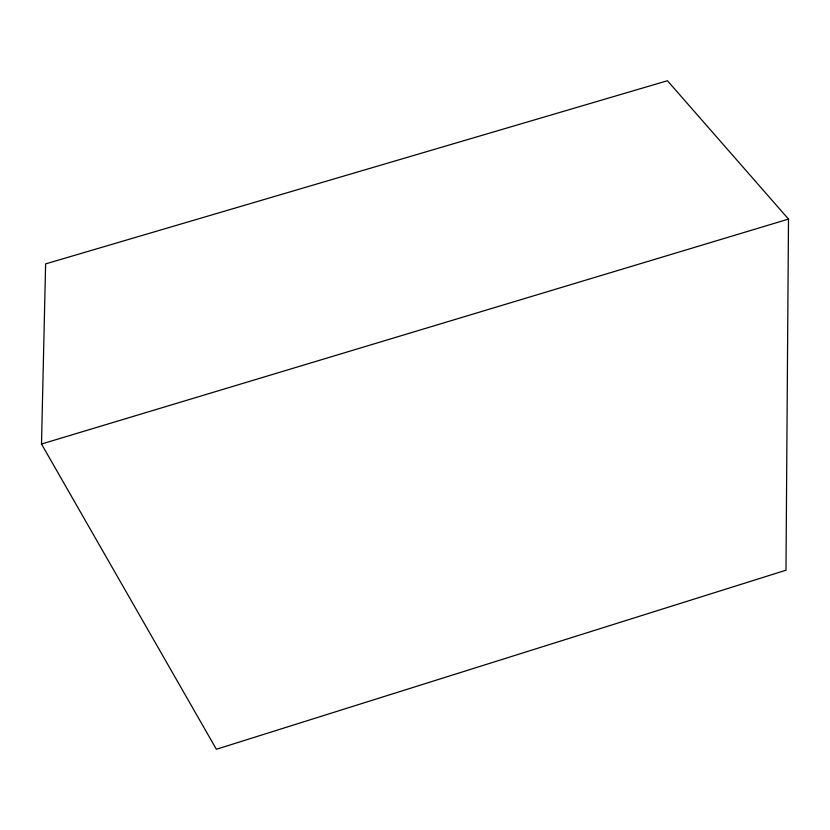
<?xml version="1.0" encoding="UTF-8"?>
<svg xmlns="http://www.w3.org/2000/svg" width="830" height="830" viewBox="0 0 830 830"><rect width="100%" height="100%" fill="white"/><g stroke="black" fill="none" stroke-linecap="round" stroke-linejoin="round"><path stroke-width="1.25" d="M788.5 219.089L785.979 570.21L216.381 749.272L41.5 444.029L45.609 263.888L667.445 80.728L788.5 219.089L41.5 444.029"/></g></svg>
